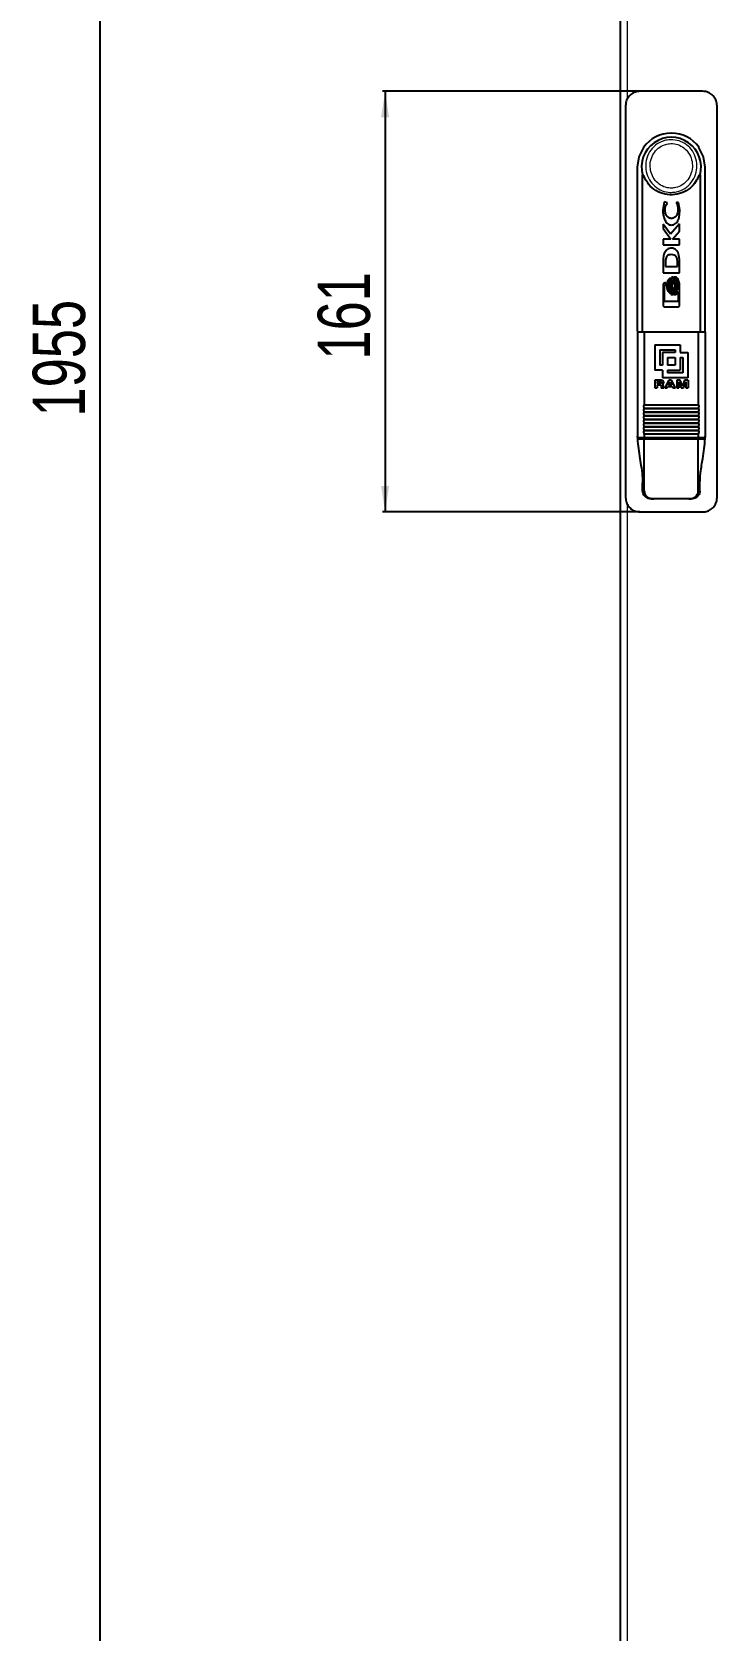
# Model space of a CAD drawing. Header units: millimetres. Extents: x -732 to 1763, y -1228 to 1043.
# Drawn here: x -732 to -470, y -617 to -5 of the extents above; entities that cross this region are included whole.
import ezdxf

# ---------------------------------------------------------------- set-up
doc = ezdxf.new("R2010")
doc.units = ezdxf.units.MM
doc.layers.add('FORMAT', color=7, linetype='Continuous')
doc.styles.add('SLDTEXTSTYLE0', font='TXT', dxfattribs={"width": 0.75})
doc.dimstyles.new('SLDDIMSTYLE0', dxfattribs={"dimtxt": 20, "dimasz": 10, "dimexe": 0, "dimexo": 0.0625, "dimgap": 5, "dimtad": 2, "dimdec": 1, "dimrnd": 1e-09, "dimzin": 12, "dimdsep": 46, "dimtxsty": 'SLDTEXTSTYLE0', "dimsah": 1, "dimcen": 0.09, "dimadec": 0, "dimazin": 3, "dimtfac": 1, "dimtofl": 0, "dimtmove": 0, "dimatfit": 3, "dimfxl": 0, "dimfrac": 2, "dimtolj": 1, "dimtzin": 12, "dimarcsym": 0})

# ---------------------------------------------------------------- blocks, each defined once
blk = doc.blocks.new('_D_1')
at = {"layer": 'FORMAT'}
for p, q in [((-506.95, 869.43), (-706.98, 869.43)), ((-705.98, -1085.57), (-705.98, 869.43)), ((-506.95, -1085.57), (-706.98, -1085.57))]:
    blk.add_line(p, q, dxfattribs=at)
for points in [[(-705.98, 869.43), (-707.52, 859.43), (-704.44, 859.43)], [(-705.98, -1085.57), (-704.44, -1075.57), (-707.52, -1075.57)]]:
    blk.add_solid(points, dxfattribs=at)
at = {"layer": 'FORMAT', "insert": (-731.76, -152.03), "char_height": 20, "attachment_point": 1, "rotation": 90, "style": 'SLDTEXTSTYLE0'}
blk.add_mtext('1955', dxfattribs=at)
blk = doc.blocks.new('_D_2')
at = {"layer": 'FORMAT'}
for p, q in [((-499.45, -27.57), (-597.95, -27.57)), ((-596.95, -27.57), (-596.95, -188.57)), ((-499.45, -188.57), (-597.95, -188.57))]:
    blk.add_line(p, q, dxfattribs=at)
for points in [[(-596.95, -27.57), (-598.49, -37.57), (-595.41, -37.57)], [(-596.95, -188.57), (-595.41, -178.57), (-598.49, -178.57)]]:
    blk.add_solid(points, dxfattribs=at)
at = {"layer": 'FORMAT', "insert": (-622.73, -130.23), "char_height": 20, "attachment_point": 1, "rotation": 90, "style": 'SLDTEXTSTYLE0'}
blk.add_mtext('161', dxfattribs=at)

msp = doc.modelspace()

# ---------------------------------------------------------------- linework, layer by layer
at = {"color": 7, "linetype": 'Continuous', "lineweight": 25}
for p, q in [((-506.94, -1085.57), (-506.94, 869.43)), ((-475.44, -27.57), (-499.44, -27.57)), ((-504.94, -33.07), (-504.94, -183.07)), ((-469.94, -183.07), (-469.94, -33.07)), ((-500.44, -56.57), (-500.44, -119.39)), ((-498.44, -59.56), (-498.44, -59.57)), ((-498.44, -119.57), (-498.44, -59.57)), ((-476.45, -59.57), (-476.45, -59.56)), ((-476.44, -59.57), (-476.44, -119.57)), ((-474.44, -119.57), (-474.44, -56.57)), ((-490.14, -69.89), (-490.67, -73.05)), ((-489.06, -70.27), (-490.14, -69.89)), ((-489.06, -70.56), (-489.06, -70.27)), ((-484.66, -70.29), (-485.46, -70.01)), ((-485.46, -70.01), (-485.46, -70.24)), ((-484.22, -73.07), (-484.66, -70.29)), ((-487.8, -82.23), (-490.59, -78.44)), ((-490.59, -78.44), (-490.59, -80.13)), ((-484.3, -78.35), (-487.8, -82.23)), ((-484.3, -81.09), (-484.3, -78.35)), ((-490.59, -80.13), (-487.64, -84.12)), ((-487.64, -84.12), (-490.59, -84.12)), ((-490.59, -84.12), (-490.59, -86.35)), ((-486.94, -84.12), (-484.3, -81.09)), ((-484.3, -84.12), (-486.94, -84.12)), ((-484.3, -86.35), (-484.3, -84.12)), ((-490.59, -86.35), (-484.3, -86.35)), ((-484.33, -91.93), (-484.5, -90.31)), ((-490.59, -92.75), (-490.59, -96.98)), ((-490.59, -96.98), (-484.3, -96.98)), ((-489.63, -92.09), (-489.71, -93.06)), ((-489.71, -93.06), (-489.71, -94.62)), ((-489.71, -94.62), (-485.08, -94.62)), ((-485.08, -94.62), (-485.08, -93.2)), ((-484.3, -92.93), (-484.33, -91.93)), ((-484.3, -92.95), (-484.3, -92.93)), ((-484.3, -92.97), (-484.3, -92.95)), ((-484.3, -96.98), (-484.3, -92.97)), ((-490.59, -101.57), (-490.59, -109.42)), ((-490.08, -107.95), (-490.08, -101.71)), ((-490.08, -101.71), (-489.5, -101.71)), ((-489.5, -100.92), (-489.93, -100.92)), ((-489.5, -101.71), (-489.5, -100.92)), ((-487.49, -99.21), (-487.71, -99.07)), ((-486.75, -98.69), (-487.42, -98.69)), ((-487.11, -99.62), (-487.35, -99.33)), ((-487, -101.99), (-486.73, -100.43)), ((-486.73, -103.56), (-487, -101.99)), ((-486.73, -100.43), (-486.96, -99.86)), ((-486.96, -104.12), (-486.73, -103.56)), ((-485.65, -98.69), (-486.35, -98.69)), ((-484.3, -109.42), (-484.3, -101.57)), ((-484.79, -107.95), (-490.08, -107.95)), ((-489.93, -110.07), (-484.96, -110.07)), ((-487.77, -104.88), (-487.51, -104.75)), ((-487.57, -105.35), (-486.9, -105.35)), ((-487.36, -104.63), (-487.11, -104.36)), ((-486.5, -105.35), (-485.81, -105.35)), ((-484.79, -104.27), (-484.79, -107.95)), ((-500.41, -119.57), (-500.41, -160.07)), ((-500.41, -119.57), (-497.79, -119.57)), ((-497.79, -119.57), (-477.1, -119.57)), ((-497.79, -119.57), (-497.79, -147.57)), ((-477.1, -119.57), (-477.1, -147.57)), ((-477.1, -119.57), (-474.48, -119.57)), ((-474.48, -119.57), (-474.48, -160.07)), ((-493.79, -124.57), (-484.03, -124.57)), ((-493.79, -124.57), (-493.79, -134.33)), ((-491.84, -126.52), (-491.84, -132.37)), ((-491.84, -126.52), (-485.98, -126.52)), ((-485.98, -127.49), (-490.86, -127.49)), ((-490.86, -127.49), (-490.86, -132.37)), ((-485.98, -126.52), (-485.98, -127.49)), ((-484.03, -124.57), (-484.03, -127.49)), ((-484.03, -127.49), (-481.1, -127.49)), ((-481.1, -127.49), (-481.1, -137.25)), ((-490.86, -134.33), (-493.79, -134.33)), ((-490.86, -132.37), (-491.84, -132.37)), ((-490.86, -134.33), (-490.86, -137.25)), ((-488.91, -129.45), (-488.91, -132.37)), ((-488.91, -129.45), (-485.98, -129.45)), ((-485.98, -132.37), (-488.91, -132.37)), ((-488.91, -134.33), (-488.91, -135.3)), ((-488.91, -134.33), (-484.03, -134.33)), ((-485.98, -129.45), (-485.98, -132.37)), ((-484.03, -129.45), (-484.03, -134.33)), ((-484.03, -129.45), (-483.05, -129.45)), ((-483.05, -129.45), (-483.05, -135.3)), ((-491.72, -138.13), (-493.79, -138.13)), ((-493.79, -138.13), (-493.79, -141.1)), ((-492.91, -138.62), (-492.91, -139.42)), ((-492.91, -138.62), (-491.84, -138.62)), ((-491.88, -139.42), (-492.91, -139.42)), ((-492.91, -139.92), (-492.91, -141.1)), ((-492.91, -139.92), (-491.98, -139.92)), ((-491.35, -140.4), (-491.33, -140.72)), ((-481.1, -137.25), (-490.86, -137.25)), ((-490.42, -140.66), (-490.44, -140.3)), ((-490.42, -140.66), (-490.42, -140.67)), ((-488.41, -138.13), (-489.94, -141.1)), ((-489.01, -141.1), (-488.72, -140.49)), ((-483.05, -135.3), (-488.91, -135.3)), ((-488.72, -140.49), (-487.05, -140.49)), ((-488.49, -139.99), (-487.89, -138.72)), ((-487.29, -139.99), (-488.49, -139.99)), ((-487.38, -138.13), (-488.41, -138.13)), ((-487.89, -138.72), (-487.29, -139.99)), ((-485.83, -141.1), (-487.38, -138.13)), ((-487.05, -140.49), (-486.76, -141.1)), ((-484.06, -138.13), (-485.37, -138.13)), ((-485.37, -138.13), (-485.37, -141.1)), ((-484.53, -138.7), (-484.53, -141.1)), ((-484.53, -138.7), (-483.66, -141.1)), ((-483.2, -140.39), (-484.06, -138.13)), ((-482.35, -138.13), (-483.2, -140.39)), ((-482.74, -141.1), (-481.87, -138.7)), ((-481.03, -138.13), (-482.35, -138.13)), ((-481.87, -138.7), (-481.87, -141.1)), ((-481.03, -138.13), (-481.03, -141.1)), ((-493.79, -141.1), (-492.91, -141.1)), ((-491.2, -141.1), (-490.25, -141.1)), ((-490.25, -141), (-490.25, -141.1)), ((-489.94, -141.1), (-489.01, -141.1)), ((-486.76, -141.1), (-485.83, -141.1)), ((-485.37, -141.1), (-484.53, -141.1)), ((-483.66, -141.1), (-482.74, -141.1)), ((-481.87, -141.1), (-481.03, -141.1)), ((-498.05, -147.67), (-497.84, -147.67)), ((-498.05, -149.07), (-497.84, -149.07)), ((-498.05, -150.47), (-497.84, -150.47)), ((-498.05, -151.87), (-497.84, -151.87)), ((-477.05, -147.67), (-497.84, -147.67)), ((-477.05, -149.07), (-497.84, -149.07)), ((-477.05, -150.47), (-497.84, -150.47)), ((-477.05, -151.87), (-497.84, -151.87)), ((-477.05, -147.67), (-476.84, -147.67)), ((-477.05, -149.07), (-476.84, -149.07)), ((-477.05, -150.47), (-476.84, -150.47)), ((-477.05, -151.87), (-476.84, -151.87)), ((-498.05, -153.27), (-497.84, -153.27)), ((-498.05, -154.67), (-497.84, -154.67)), ((-498.05, -156.07), (-497.84, -156.07)), ((-498.05, -157.47), (-497.84, -157.47)), ((-477.05, -153.27), (-497.84, -153.27)), ((-477.05, -154.67), (-497.84, -154.67)), ((-477.05, -156.07), (-497.84, -156.07)), ((-477.05, -157.47), (-497.84, -157.47)), ((-497.79, -158.77), (-497.79, -160.07)), ((-477.1, -158.77), (-477.1, -160.07)), ((-477.05, -153.27), (-476.84, -153.27)), ((-477.05, -154.67), (-476.84, -154.67)), ((-477.05, -156.07), (-476.84, -156.07)), ((-477.05, -157.47), (-476.84, -157.47)), ((-500.44, -159.57), (-500.41, -160.57)), ((-500.41, -160.07), (-497.79, -160.07)), ((-500.41, -160.57), (-497.79, -160.57)), ((-498.44, -160.57), (-498.44, -160.07)), ((-497.79, -160.07), (-477.1, -160.07)), ((-497.79, -180.57), (-497.79, -160.57)), ((-497.79, -160.57), (-477.1, -160.57)), ((-477.1, -160.07), (-474.48, -160.07)), ((-477.1, -180.57), (-477.1, -160.57)), ((-477.1, -160.57), (-474.48, -160.57)), ((-476.44, -160.07), (-476.44, -160.57)), ((-474.48, -160.57), (-474.44, -159.57)), ((-498.4, -180.57), (-498.4, -177.48)), ((-476.49, -180.57), (-476.49, -177.48)), ((-499.44, -188.57), (-475.44, -188.57)), ((-494.17, -183.57), (-495.11, -183.57)), ((-480.72, -183.57), (-494.17, -183.57)), ((-479.78, -183.57), (-480.72, -183.57))]:
    msp.add_line(p, q, dxfattribs=at)
at = {"color": 8, "linetype": 'Continuous', "lineweight": 18}
for p, q in [((-504.34, 866.83), (-504.34, -30.72)), ((-497.79, -147.57), (-477.1, -147.57)), ((-498.4, -180.57), (-497.79, -180.57)), ((-477.1, -180.57), (-476.49, -180.57)), ((-504.34, -185.41), (-504.34, -1082.97))]:
    msp.add_line(p, q, dxfattribs=at)
at = {"color": 7, "linetype": 'Continuous', "lineweight": 25, "flags": 128}
for points in [[(-498.04, -49.04), (-499.83, -52.61), (-500.44, -56.57)], [(-474.44, -56.57), (-475.06, -52.61), (-476.85, -49.04)]]:
    msp.add_lwpolyline(points, dxfattribs=at)
at = {"color": 7, "linetype": 'Continuous', "lineweight": 25}
for radius, start, end in [(11.4, 344.74488, 195.25752), (13, 35.39435, 144.60565)]:
    msp.add_arc((-487.44, -56.57), radius, start, end, dxfattribs=at)
for points, knots in [([(-499.44, -27.57), (-500.06, -27.63), (-501.3, -27.75), (-502.95, -28.7), (-504.19, -30.09), (-504.85, -31.64), (-504.92, -32.66), (-504.94, -33.07)], [0, 0, 0, 0, 0.214694, 0.429388, 0.644082, 0.858775, 1, 1, 1, 1]), ([(-469.94, -33.07), (-470.01, -32.45), (-470.13, -31.21), (-471.08, -29.56), (-472.47, -28.32), (-474.02, -27.66), (-475.04, -27.59), (-475.44, -27.57)], [0, 0, 0, 0, 0.21469, 0.42938, 0.644073, 0.858767, 1, 1, 1, 1]), ([(-476.45, -59.57), (-476.52, -59.71), (-476.62, -59.9), (-476.81, -59.85), (-476.86, -59.78), (-476.88, -59.79), (-476.92, -59.83), (-476.99, -59.97), (-477.26, -60.57), (-477.93, -62.08), (-479.6, -64.24), (-482.45, -66.26), (-486.06, -67.32), (-489.86, -67.15), (-493.41, -65.75), (-495.95, -63.52), (-497.28, -61.45), (-497.77, -60.23), (-497.96, -59.85), (-497.99, -59.81), (-498.02, -59.78), (-498.04, -59.8), (-498.13, -59.87), (-498.3, -59.9), (-498.39, -59.69), (-498.44, -59.57)], [0, 0, 0, 0, 0.060692, 0.080559, 0.084233, 0.085855, 0.088471, 0.091889, 0.103809, 0.149034, 0.239401, 0.348151, 0.458941, 0.571184, 0.683835, 0.795847, 0.869755, 0.906685, 0.910125, 0.912835, 0.914679, 0.916548, 0.924403, 0.955953, 1, 1, 1, 1]), ([(-490.67, -73.05), (-490.64, -73.64), (-490.59, -74.82), (-490.09, -76.52), (-489.35, -77.84), (-488.53, -78.49), (-487.97, -78.72), (-487.67, -78.74), (-487.53, -78.75)], [0, 0, 0, 0, 0.250282, 0.499393, 0.748791, 0.874699, 0.937286, 1, 1, 1, 1]), ([(-489.85, -72.99), (-489.82, -72.55), (-489.76, -71.67), (-489.29, -70.93), (-489.06, -70.56)], [0, 0, 0, 0, 0.500963, 1, 1, 1, 1]), ([(-487.38, -76.25), (-487.56, -76.23), (-487.94, -76.2), (-488.45, -75.94), (-488.89, -75.59), (-489.37, -75), (-489.77, -74.12), (-489.82, -73.37), (-489.85, -72.99)], [0, 0, 0, 0, 0.124416, 0.248357, 0.373982, 0.500169, 0.7494, 1, 1, 1, 1]), ([(-487.53, -78.75), (-487.22, -78.73), (-486.6, -78.67), (-485.78, -78.21), (-485.16, -77.51), (-484.61, -76.41), (-484.27, -74.9), (-484.24, -73.68), (-484.22, -73.07)], [0, 0, 0, 0, 0.125262, 0.250124, 0.375384, 0.500707, 0.750322, 1, 1, 1, 1]), ([(-484.9, -72.99), (-484.93, -73.37), (-484.99, -74.12), (-485.38, -74.99), (-485.85, -75.58), (-486.29, -75.94), (-486.81, -76.2), (-487.19, -76.23), (-487.38, -76.25)], [0, 0, 0, 0, 0.249965, 0.497821, 0.623014, 0.748581, 0.874284, 1, 1, 1, 1]), ([(-485.46, -70.24), (-485.29, -70.68), (-484.96, -71.57), (-484.92, -72.52), (-484.9, -72.99)], [0, 0, 0, 0, 0.500084, 1, 1, 1, 1]), ([(-489.94, -89.22), (-490.07, -89.49), (-490.32, -90.04), (-490.53, -91.24), (-490.56, -92.15), (-490.59, -92.75)], [0, 0, 0, 0, 0.249362, 0.499672, 1, 1, 1, 1]), ([(-484.5, -90.31), (-484.59, -90.01), (-484.77, -89.41), (-485.28, -88.62), (-485.97, -87.98), (-486.83, -87.58), (-487.78, -87.53), (-488.67, -87.84), (-489.41, -88.44), (-489.76, -88.96), (-489.94, -89.22)], [0, 0, 0, 0, 0.125557, 0.25014, 0.375477, 0.500068, 0.624419, 0.749377, 0.874071, 1, 1, 1, 1]), ([(-487.42, -90.07), (-487.71, -90.08), (-488.13, -90.09), (-488.67, -90.27), (-489.03, -90.51), (-489.27, -90.87), (-489.49, -91.39), (-489.57, -91.81), (-489.63, -92.09)], [0, 0, 0, 0, 0.249432, 0.37514, 0.499356, 0.623458, 0.749245, 1, 1, 1, 1]), ([(-485.08, -93.2), (-485.09, -92.82), (-485.11, -92.07), (-485.3, -91.12), (-485.79, -90.52), (-486.46, -90.12), (-487.04, -90.09), (-487.42, -90.07)], [0, 0, 0, 0, 0.248427, 0.497372, 0.622903, 0.74851, 1, 1, 1, 1]), ([(-489.93, -100.92), (-490.02, -100.93), (-490.19, -100.95), (-490.41, -101.1), (-490.53, -101.28), (-490.58, -101.44), (-490.59, -101.53), (-490.59, -101.57)], [0, 0, 0, 0, 0.249445, 0.498999, 0.74851, 0.873859, 1, 1, 1, 1]), ([(-487.71, -99.07), (-487.84, -99.13), (-488.1, -99.25), (-488.51, -99.67), (-488.87, -100.3), (-489.12, -101.13), (-489.15, -101.7), (-489.16, -101.99)], [0, 0, 0, 0, 0.1246, 0.248977, 0.500405, 0.749333, 1, 1, 1, 1]), ([(-489.16, -101.99), (-489.15, -102.27), (-489.12, -102.83), (-488.88, -103.65), (-488.54, -104.27), (-488.15, -104.69), (-487.9, -104.82), (-487.77, -104.88)], [0, 0, 0, 0, 0.2487307, 0.4973773, 0.750528, 0.8752331, 1, 1, 1, 1]), ([(-488.65, -101.99), (-488.6, -101.47), (-488.53, -100.69), (-488.08, -99.73), (-487.68, -99.38), (-487.49, -99.21)], [0, 0, 0, 0, 0.4989654, 0.749922, 1, 1, 1, 1]), ([(-487.51, -104.75), (-487.7, -104.58), (-488.09, -104.23), (-488.53, -103.27), (-488.6, -102.5), (-488.65, -101.99)], [0, 0, 0, 0, 0.249575, 0.500842, 1, 1, 1, 1]), ([(-487.35, -99.33), (-487.51, -99.51), (-487.85, -99.86), (-488.24, -100.77), (-488.31, -101.5), (-488.35, -101.99)], [0, 0, 0, 0, 0.2501927, 0.5001584, 1, 1, 1, 1]), ([(-488.35, -101.99), (-488.31, -102.47), (-488.25, -103.2), (-487.86, -104.1), (-487.52, -104.45), (-487.36, -104.63)], [0, 0, 0, 0, 0.499584, 0.749527, 1, 1, 1, 1]), ([(-487.84, -101.99), (-487.81, -101.56), (-487.77, -100.93), (-487.47, -100.13), (-487.23, -99.79), (-487.11, -99.62)], [0, 0, 0, 0, 0.50146, 0.750257, 1, 1, 1, 1]), ([(-487.11, -104.36), (-487.23, -104.18), (-487.47, -103.84), (-487.76, -103.04), (-487.81, -102.41), (-487.84, -101.99)], [0, 0, 0, 0, 0.2508953, 0.500775, 1, 1, 1, 1]), ([(-486.08, -101.99), (-486.13, -102.63), (-486.2, -103.6), (-486.71, -104.62), (-487.14, -105.13), (-487.43, -105.28), (-487.57, -105.35)], [0, 0, 0, 0, 0.497146, 0.748374, 0.87465, 1, 1, 1, 1]), ([(-486.96, -99.86), (-487.13, -100.2), (-487.46, -100.87), (-487.5, -101.61), (-487.52, -101.99)], [0, 0, 0, 0, 0.498433, 1, 1, 1, 1]), ([(-487.52, -101.99), (-487.5, -102.36), (-487.46, -103.11), (-487.13, -103.78), (-486.96, -104.12)], [0, 0, 0, 0, 0.501471, 1, 1, 1, 1]), ([(-487.42, -98.69), (-487.29, -98.78), (-487.03, -98.95), (-486.66, -99.45), (-486.19, -100.44), (-486.12, -101.37), (-486.08, -101.99)], [0, 0, 0, 0, 0.1256783, 0.2511395, 0.5015899, 1, 1, 1, 1]), ([(-486.9, -105.35), (-486.75, -105.28), (-486.46, -105.13), (-486.04, -104.63), (-485.53, -103.61), (-485.45, -102.64), (-485.4, -101.99)], [0, 0, 0, 0, 0.125292, 0.251009, 0.501049, 1, 1, 1, 1]), ([(-485.4, -101.99), (-485.45, -101.37), (-485.52, -100.44), (-485.98, -99.46), (-486.36, -98.95), (-486.62, -98.78), (-486.75, -98.69)], [0, 0, 0, 0, 0.496168, 0.747703, 0.874111, 1, 1, 1, 1]), ([(-485.01, -101.99), (-485.06, -102.63), (-485.13, -103.61), (-485.65, -104.62), (-486.07, -105.13), (-486.36, -105.28), (-486.5, -105.35)], [0, 0, 0, 0, 0.497154, 0.74838, 0.874653, 1, 1, 1, 1]), ([(-486.35, -98.69), (-486.22, -98.78), (-485.96, -98.95), (-485.59, -99.45), (-485.12, -100.44), (-485.05, -101.37), (-485.01, -101.99)], [0, 0, 0, 0, 0.125677, 0.251137, 0.501585, 1, 1, 1, 1]), ([(-484.3, -101.57), (-484.32, -101.3), (-484.37, -100.75), (-484.67, -99.98), (-484.99, -99.38), (-485.32, -98.93), (-485.54, -98.77), (-485.65, -98.69)], [0, 0, 0, 0, 0.249822, 0.49931, 0.748741, 0.874879, 1, 1, 1, 1]), ([(-490.59, -109.42), (-490.59, -109.46), (-490.58, -109.54), (-490.53, -109.71), (-490.41, -109.89), (-490.19, -110.04), (-490.02, -110.06), (-489.93, -110.07)], [0, 0, 0, 0, 0.125388, 0.250591, 0.500192, 0.749805, 1, 1, 1, 1]), ([(-485.81, -105.35), (-485.69, -105.3), (-485.46, -105.19), (-485.09, -104.83), (-484.91, -104.5), (-484.79, -104.27)], [0, 0, 0, 0, 0.248111, 0.495863, 1, 1, 1, 1]), ([(-484.96, -110.07), (-484.87, -110.06), (-484.7, -110.04), (-484.48, -109.89), (-484.36, -109.71), (-484.31, -109.54), (-484.3, -109.46), (-484.3, -109.42)], [0, 0, 0, 0, 0.249437, 0.498997, 0.748516, 0.87386, 1, 1, 1, 1]), ([(-491.98, -139.92), (-491.87, -139.92), (-491.72, -139.92), (-491.54, -139.98), (-491.45, -140.05), (-491.39, -140.15), (-491.36, -140.27), (-491.35, -140.36), (-491.35, -140.4)], [0, 0, 0, 0, 0.362307, 0.499762, 0.603895, 0.707751, 0.888159, 1, 1, 1, 1]), ([(-491.2, -139.02), (-491.2, -139.07), (-491.21, -139.14), (-491.26, -139.24), (-491.35, -139.33), (-491.56, -139.41), (-491.75, -139.42), (-491.88, -139.42)], [0, 0, 0, 0, 0.144848, 0.259554, 0.374146, 0.548842, 1, 1, 1, 1]), ([(-491.84, -138.62), (-491.71, -138.63), (-491.52, -138.63), (-491.33, -138.74), (-491.24, -138.83), (-491.2, -138.93), (-491.2, -138.99), (-491.2, -139.02)], [0, 0, 0, 0, 0.464779, 0.639498, 0.766783, 0.894486, 1, 1, 1, 1]), ([(-490.32, -138.96), (-490.33, -138.87), (-490.34, -138.71), (-490.46, -138.5), (-490.65, -138.33), (-491.07, -138.15), (-491.45, -138.14), (-491.72, -138.13)], [0, 0, 0, 0, 0.149141, 0.264134, 0.378852, 0.560232, 1, 1, 1, 1]), ([(-490.96, -139.66), (-490.85, -139.63), (-490.67, -139.57), (-490.46, -139.4), (-490.35, -139.21), (-490.32, -139.06), (-490.32, -138.98), (-490.32, -138.96)], [0, 0, 0, 0, 0.331473, 0.546481, 0.762526, 0.960277, 1, 1, 1, 1]), ([(-490.44, -140.3), (-490.45, -140.2), (-490.46, -140.04), (-490.57, -139.85), (-490.73, -139.72), (-490.87, -139.68), (-490.96, -139.66)], [0, 0, 0, 0, 0.336422, 0.52346, 0.710673, 1, 1, 1, 1]), ([(-490.25, -141), (-490.27, -140.99), (-490.32, -140.97), (-490.38, -140.89), (-490.41, -140.79), (-490.41, -140.71), (-490.42, -140.67)], [0, 0, 0, 0, 0.20263, 0.420406, 0.728008, 1, 1, 1, 1]), ([(-491.33, -140.72), (-491.33, -140.75), (-491.33, -140.82), (-491.3, -140.94), (-491.26, -141.04), (-491.21, -141.09), (-491.2, -141.1)], [0, 0, 0, 0, 0.2561394, 0.5126978, 0.9190221, 1, 1, 1, 1]), ([(-497.79, -148.97), (-497.83, -148.75), (-497.9, -148.42), (-497.98, -147.99), (-498.02, -147.77), (-498.05, -147.67)], [0, 0, 0, 0, 0.499993, 0.749996, 1, 1, 1, 1]), ([(-497.79, -150.37), (-497.83, -150.15), (-497.9, -149.82), (-497.98, -149.39), (-498.02, -149.17), (-498.05, -149.07)], [0, 0, 0, 0, 0.499993, 0.749996, 1, 1, 1, 1]), ([(-497.79, -151.77), (-497.83, -151.55), (-497.9, -151.22), (-497.98, -150.79), (-498.02, -150.57), (-498.05, -150.47)], [0, 0, 0, 0, 0.499993, 0.749996, 1, 1, 1, 1]), ([(-497.79, -153.17), (-497.83, -152.95), (-497.9, -152.62), (-497.98, -152.19), (-498.02, -151.97), (-498.05, -151.87)], [0, 0, 0, 0, 0.499993, 0.749996, 1, 1, 1, 1]), ([(-497.84, -147.67), (-497.83, -147.66), (-497.82, -147.66), (-497.8, -147.64), (-497.79, -147.61), (-497.79, -147.58), (-497.79, -147.57), (-497.79, -147.57)], [0, 0, 0, 0, 0.295691, 0.568687, 0.759853, 0.951912, 1, 1, 1, 1]), ([(-497.84, -149.07), (-497.83, -149.06), (-497.82, -149.06), (-497.8, -149.04), (-497.79, -149.01), (-497.79, -148.98), (-497.79, -148.97), (-497.79, -148.97)], [0, 0, 0, 0, 0.295691, 0.568687, 0.759853, 0.951912, 1, 1, 1, 1]), ([(-497.84, -150.47), (-497.83, -150.46), (-497.82, -150.46), (-497.8, -150.44), (-497.79, -150.41), (-497.79, -150.38), (-497.79, -150.37), (-497.79, -150.37)], [0, 0, 0, 0, 0.2956914, 0.5686867, 0.7598531, 0.9519121, 1, 1, 1, 1]), ([(-497.84, -151.87), (-497.83, -151.86), (-497.82, -151.86), (-497.8, -151.84), (-497.79, -151.81), (-497.79, -151.78), (-497.79, -151.77), (-497.79, -151.77)], [0, 0, 0, 0, 0.2956914, 0.5686867, 0.7598531, 0.9519121, 1, 1, 1, 1]), ([(-477.1, -147.57), (-477.1, -147.58), (-477.1, -147.59), (-477.09, -147.62), (-477.08, -147.64), (-477.07, -147.66), (-477.06, -147.66), (-477.05, -147.67)], [0, 0, 0, 0, 0.1717087, 0.3429843, 0.5250053, 0.735802, 1, 1, 1, 1]), ([(-476.84, -147.67), (-476.87, -147.77), (-476.92, -148.04), (-477, -148.48), (-477.07, -148.8), (-477.1, -148.97)], [0, 0, 0, 0, 0.249996, 0.624995, 1, 1, 1, 1]), ([(-477.1, -148.97), (-477.1, -148.98), (-477.1, -148.99), (-477.09, -149.02), (-477.08, -149.04), (-477.07, -149.06), (-477.06, -149.06), (-477.05, -149.07)], [0, 0, 0, 0, 0.171709, 0.342984, 0.525005, 0.735802, 1, 1, 1, 1]), ([(-476.84, -149.07), (-476.87, -149.17), (-476.92, -149.44), (-477, -149.88), (-477.07, -150.2), (-477.1, -150.37)], [0, 0, 0, 0, 0.249996, 0.624995, 1, 1, 1, 1]), ([(-477.1, -150.37), (-477.1, -150.38), (-477.1, -150.39), (-477.09, -150.42), (-477.08, -150.44), (-477.07, -150.46), (-477.06, -150.46), (-477.05, -150.47)], [0, 0, 0, 0, 0.1717087, 0.3429843, 0.5250053, 0.735802, 1, 1, 1, 1]), ([(-476.84, -150.47), (-476.87, -150.57), (-476.92, -150.84), (-477, -151.28), (-477.07, -151.6), (-477.1, -151.77)], [0, 0, 0, 0, 0.249996, 0.624995, 1, 1, 1, 1]), ([(-477.1, -151.77), (-477.1, -151.78), (-477.1, -151.79), (-477.09, -151.82), (-477.08, -151.84), (-477.07, -151.86), (-477.06, -151.86), (-477.05, -151.87)], [0, 0, 0, 0, 0.171709, 0.342984, 0.525005, 0.735802, 1, 1, 1, 1]), ([(-476.84, -151.87), (-476.87, -151.97), (-476.92, -152.24), (-477, -152.68), (-477.07, -153), (-477.1, -153.17)], [0, 0, 0, 0, 0.249996, 0.6249953, 1, 1, 1, 1]), ([(-497.79, -154.57), (-497.83, -154.35), (-497.9, -154.02), (-497.98, -153.59), (-498.02, -153.37), (-498.05, -153.27)], [0, 0, 0, 0, 0.4999933, 0.7499958, 1, 1, 1, 1]), ([(-497.79, -155.97), (-497.83, -155.75), (-497.9, -155.42), (-497.98, -154.99), (-498.02, -154.77), (-498.05, -154.67)], [0, 0, 0, 0, 0.499993, 0.749996, 1, 1, 1, 1]), ([(-497.79, -157.37), (-497.83, -157.15), (-497.9, -156.82), (-497.98, -156.39), (-498.02, -156.17), (-498.05, -156.07)], [0, 0, 0, 0, 0.499993, 0.749996, 1, 1, 1, 1]), ([(-497.79, -158.77), (-497.83, -158.55), (-497.9, -158.22), (-497.98, -157.79), (-498.02, -157.57), (-498.05, -157.47)], [0, 0, 0, 0, 0.499993, 0.749996, 1, 1, 1, 1]), ([(-497.84, -153.27), (-497.83, -153.26), (-497.82, -153.26), (-497.8, -153.24), (-497.79, -153.21), (-497.79, -153.18), (-497.79, -153.17), (-497.79, -153.17)], [0, 0, 0, 0, 0.295691, 0.568687, 0.759853, 0.951912, 1, 1, 1, 1]), ([(-497.84, -154.67), (-497.83, -154.66), (-497.82, -154.66), (-497.8, -154.64), (-497.79, -154.61), (-497.79, -154.58), (-497.79, -154.57), (-497.79, -154.57)], [0, 0, 0, 0, 0.295691, 0.568687, 0.759853, 0.951912, 1, 1, 1, 1]), ([(-497.84, -156.07), (-497.83, -156.06), (-497.82, -156.06), (-497.8, -156.04), (-497.79, -156.01), (-497.79, -155.98), (-497.79, -155.97), (-497.79, -155.97)], [0, 0, 0, 0, 0.295691, 0.568687, 0.759853, 0.951912, 1, 1, 1, 1]), ([(-497.84, -157.47), (-497.83, -157.46), (-497.82, -157.46), (-497.8, -157.44), (-497.79, -157.41), (-497.79, -157.38), (-497.79, -157.37), (-497.79, -157.37)], [0, 0, 0, 0, 0.295691, 0.568687, 0.759853, 0.951912, 1, 1, 1, 1]), ([(-477.1, -153.17), (-477.1, -153.18), (-477.1, -153.19), (-477.09, -153.22), (-477.08, -153.24), (-477.07, -153.26), (-477.06, -153.26), (-477.05, -153.27)], [0, 0, 0, 0, 0.171709, 0.342984, 0.525005, 0.735802, 1, 1, 1, 1]), ([(-476.84, -153.27), (-476.87, -153.37), (-476.92, -153.64), (-477, -154.08), (-477.07, -154.4), (-477.1, -154.57)], [0, 0, 0, 0, 0.249996, 0.624995, 1, 1, 1, 1]), ([(-477.1, -154.57), (-477.1, -154.58), (-477.1, -154.59), (-477.09, -154.62), (-477.08, -154.64), (-477.07, -154.66), (-477.06, -154.66), (-477.05, -154.67)], [0, 0, 0, 0, 0.171709, 0.342984, 0.525005, 0.735802, 1, 1, 1, 1]), ([(-476.84, -154.67), (-476.87, -154.77), (-476.92, -155.04), (-477, -155.48), (-477.07, -155.8), (-477.1, -155.97)], [0, 0, 0, 0, 0.249996, 0.624995, 1, 1, 1, 1]), ([(-477.1, -155.97), (-477.1, -155.98), (-477.1, -155.99), (-477.09, -156.02), (-477.08, -156.04), (-477.07, -156.06), (-477.06, -156.06), (-477.05, -156.07)], [0, 0, 0, 0, 0.171709, 0.342984, 0.525005, 0.735802, 1, 1, 1, 1]), ([(-476.84, -156.07), (-476.87, -156.17), (-476.92, -156.44), (-477, -156.88), (-477.07, -157.2), (-477.1, -157.37)], [0, 0, 0, 0, 0.249996, 0.624995, 1, 1, 1, 1]), ([(-477.1, -157.37), (-477.1, -157.38), (-477.1, -157.39), (-477.09, -157.42), (-477.08, -157.44), (-477.07, -157.46), (-477.06, -157.46), (-477.05, -157.47)], [0, 0, 0, 0, 0.171709, 0.342984, 0.525005, 0.735802, 1, 1, 1, 1]), ([(-476.84, -157.47), (-476.87, -157.57), (-476.92, -157.84), (-477, -158.28), (-477.07, -158.6), (-477.1, -158.77)], [0, 0, 0, 0, 0.249996, 0.624995, 1, 1, 1, 1]), ([(-500.41, -160.57), (-500.3, -161.81), (-500.09, -164.3), (-499.68, -166.84), (-499.47, -168.11)], [0, 0, 0, 0, 0.499713, 1, 1, 1, 1]), ([(-475.42, -168.11), (-475.21, -166.84), (-474.8, -164.3), (-474.59, -161.81), (-474.48, -160.57)], [0, 0, 0, 0, 0.499209, 1, 1, 1, 1]), ([(-499.47, -168.11), (-499.28, -169.28), (-498.89, -171.66), (-498.46, -174.86), (-498.42, -176.85), (-498.4, -177.48)], [0, 0, 0, 0, 0.401015, 0.812371, 1, 1, 1, 1]), ([(-476.49, -177.48), (-476.47, -176.81), (-476.44, -175.45), (-476.21, -173.18), (-475.84, -170.71), (-475.56, -168.98), (-475.42, -168.11)], [0, 0, 0, 0, 0.200882, 0.40717, 0.701581, 1, 1, 1, 1]), ([(-504.94, -183.07), (-504.88, -183.68), (-504.76, -184.92), (-503.81, -186.57), (-502.42, -187.81), (-500.87, -188.47), (-499.85, -188.54), (-499.44, -188.57)], [0, 0, 0, 0, 0.21469, 0.42938, 0.644073, 0.858767, 1, 1, 1, 1]), ([(-495.11, -183.57), (-495.51, -183.53), (-496.32, -183.45), (-497.37, -182.85), (-498.1, -181.97), (-498.38, -181.16), (-498.4, -180.69), (-498.4, -180.57)], [0, 0, 0, 0, 0.244194, 0.488981, 0.716656, 0.923156, 1, 1, 1, 1]), ([(-497.79, -180.57), (-497.76, -180.86), (-497.7, -181.45), (-497.23, -182.25), (-496.52, -182.92), (-495.53, -183.41), (-494.7, -183.56), (-494.22, -183.56), (-494.17, -183.57)], [0, 0, 0, 0, 0.169896, 0.33938, 0.519039, 0.726848, 0.970472, 1, 1, 1, 1]), ([(-480.72, -183.57), (-480.21, -183.52), (-479.29, -183.43), (-478.18, -182.79), (-477.45, -181.97), (-477.13, -181.19), (-477.11, -180.71), (-477.1, -180.57)], [0, 0, 0, 0, 0.292704, 0.526599, 0.722431, 0.919267, 1, 1, 1, 1]), ([(-476.49, -180.57), (-476.52, -180.88), (-476.58, -181.52), (-477.08, -182.37), (-477.81, -183.04), (-478.75, -183.48), (-479.44, -183.54), (-479.78, -183.57)], [0, 0, 0, 0, 0.1918411, 0.383469, 0.5809611, 0.7934617, 1, 1, 1, 1]), ([(-475.44, -188.57), (-474.83, -188.5), (-473.59, -188.38), (-471.94, -187.43), (-470.7, -186.04), (-470.04, -184.49), (-469.97, -183.47), (-469.94, -183.07)], [0, 0, 0, 0, 0.214694, 0.429388, 0.644082, 0.858775, 1, 1, 1, 1])]:
    msp.add_open_spline(points, degree=3, knots=knots, dxfattribs=at)
at = {"color": 8, "linetype": 'Continuous', "lineweight": 18}
for points, knots in [([(-487.44, -66.26), (-487.84, -66.25), (-489.3, -66.19), (-491.78, -65.42), (-494.44, -63.49), (-496.38, -60.75), (-497.36, -57.45), (-497.22, -53.96), (-495.93, -50.69), (-493.63, -48.08), (-490.96, -46.61), (-488.1, -45.99), (-485.19, -46.18), (-482.17, -47.45), (-479.72, -49.65), (-478.07, -52.58), (-477.44, -55.98), (-477.97, -59.45), (-479.62, -62.58), (-482.19, -64.91), (-484.96, -66.1), (-486.76, -66.22), (-487.44, -66.26)], [0, 0, 0, 0, 0.01915, 0.070299, 0.121827, 0.174622, 0.228963, 0.28448, 0.340377, 0.39571, 0.449678, 0.484245, 0.535714, 0.587166, 0.639036, 0.692345, 0.747141, 0.802884, 0.858699, 0.913653, 0.967076, 1, 1, 1, 1]), ([(-487.44, -64.63), (-486.88, -64.59), (-485.39, -64.49), (-483.1, -63.48), (-480.99, -61.5), (-479.63, -58.86), (-479.2, -55.93), (-479.71, -53.06), (-481.07, -50.58), (-483.09, -48.72), (-485.58, -47.64), (-487.98, -47.48), (-490.35, -48.01), (-492.56, -49.26), (-494.45, -51.47), (-495.51, -54.23), (-495.62, -57.18), (-494.82, -59.96), (-493.22, -62.28), (-491.03, -63.91), (-488.98, -64.57), (-487.77, -64.62), (-487.44, -64.63)], [0, 0, 0, 0, 0.032506, 0.085412, 0.140305, 0.196499, 0.252896, 0.308321, 0.361968, 0.413756, 0.464741, 0.515546, 0.549704, 0.603293, 0.658705, 0.7151, 0.771298, 0.826196, 0.879196, 0.930504, 0.981097, 1, 1, 1, 1])]:
    msp.add_open_spline(points, degree=3, knots=knots, dxfattribs=at)
at = {"color": 7, "linetype": 'Continuous', "lineweight": 25}
for points in [[(-477.1, -148.97), (-480.55, -148.97), (-487.44, -148.97), (-494.34, -148.97), (-497.79, -148.97)], [(-477.1, -150.37), (-480.55, -150.37), (-487.44, -150.37), (-494.34, -150.37), (-497.79, -150.37)], [(-477.1, -151.77), (-480.55, -151.77), (-487.44, -151.77), (-494.34, -151.77), (-497.79, -151.77)], [(-477.1, -153.17), (-480.55, -153.17), (-487.44, -153.17), (-494.34, -153.17), (-497.79, -153.17)], [(-477.1, -154.57), (-480.55, -154.57), (-487.44, -154.57), (-494.34, -154.57), (-497.79, -154.57)], [(-477.1, -155.97), (-480.55, -155.97), (-487.44, -155.97), (-494.34, -155.97), (-497.79, -155.97)], [(-477.1, -157.37), (-480.55, -157.37), (-487.44, -157.37), (-494.34, -157.37), (-497.79, -157.37)], [(-477.1, -158.77), (-480.55, -158.77), (-487.44, -158.77), (-494.34, -158.77), (-497.79, -158.77)]]:
    msp.add_open_spline(points, degree=3, dxfattribs=at)

# ---------------------------------------------------------------- dimensions: what is measured, and where the dimension line sits
at = {"layer": 'FORMAT'}
for base, p1, p2, picture, middle in [((-705.98, 869.43), (-506.94, -1085.57), (-506.94, 869.43), '_D_1', (-705.98, -122.48)), ((-596.95, -188.57), (-499.44, -27.57), (-499.44, -188.57), '_D_2', (-596.95, -108.07))]:
    dim = msp.add_linear_dim(base=base, p1=p1, p2=p2, angle=90, dimstyle='SLDDIMSTYLE0', dxfattribs=at)
    dim.commit()
    dim.dimension.update_dxf_attribs({"geometry": picture, "text_midpoint": middle, "dimtype": 160})

doc.saveas('drawing.dxf')
